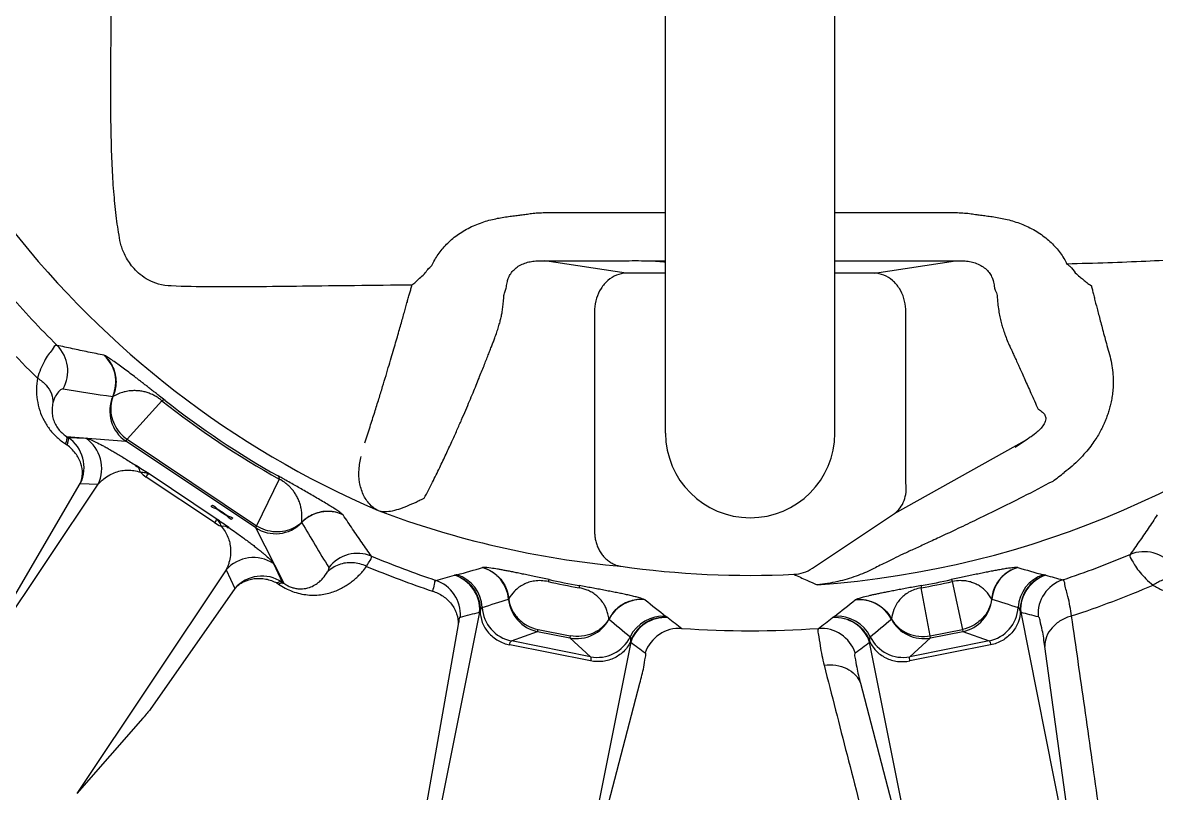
# Model space of a CAD drawing. Header units: millimetres. Extents: x 100 to 1590, y 100 to 694.
# Drawn here: x 1247.544 to 1248.379, y 536.614 to 537.182 of the extents above; entities that cross this region are included whole.
import ezdxf

# ---------------------------------------------------------------- set-up
doc = ezdxf.new("R2010")
doc.units = ezdxf.units.MM

msp = doc.modelspace()

# ---------------------------------------------------------------- linework, layer by layer
at = {"color": 9, "linetype": 'Continuous'}
for p, q in [((1248.01781, 536.87952), (1248.01781, 537.40499)), ((1248.1425, 536.87952), (1248.1425, 537.40499)), ((1247.92901, 537.04197), (1248.01781, 537.04197)), ((1248.1425, 537.04197), (1248.23131, 537.04197)), ((1247.98871, 536.99743), (1247.92901, 537.00648)), ((1247.92901, 537.00648), (1247.98615, 537.00648)), ((1248.0045, 537.00648), (1248.01781, 537.00648)), ((1248.1425, 537.00648), (1248.2313, 537.00648)), ((1248.17161, 536.99743), (1248.2313, 537.00648)), ((1248.01781, 536.99743), (1247.98871, 536.99743)), ((1248.17161, 536.99743), (1248.1425, 536.99743)), ((1247.96557, 536.97082), (1247.96557, 536.80784)), ((1248.19475, 536.84258), (1248.19475, 536.97082)), ((1247.61092, 536.90646), (1247.61079, 536.90651)), ((1247.6213, 536.87498), (1247.64684, 536.9034)), ((1247.57664, 536.87712), (1247.57778, 536.87637)), ((1247.57664, 536.87712), (1247.62041, 536.87365)), ((1247.57607, 536.87152), (1247.57718, 536.87079)), ((1247.57778, 536.87637), (1247.59082, 536.87577)), ((1247.62041, 536.87365), (1247.6213, 536.87498)), ((1247.71583, 536.80989), (1247.62041, 536.87365)), ((1247.6213, 536.87498), (1247.71672, 536.81122)), ((1248.18643, 536.82039), (1248.28429, 536.8751)), ((1248.28429, 536.8751), (1248.27527, 536.86897)), ((1247.68568, 536.81356), (1247.63534, 536.84719)), ((1247.68688, 536.81646), (1247.63756, 536.84942)), ((1247.73321, 536.8457), (1247.71672, 536.81122)), ((1247.49101, 536.67879), (1247.58689, 536.84239)), ((1247.49101, 536.67879), (1247.59993, 536.8418)), ((1247.58689, 536.84239), (1247.59993, 536.8418)), ((1247.83564, 536.82953), (1247.83628, 536.82985)), ((1248.12596, 536.77999), (1248.18643, 536.82039)), ((1247.71672, 536.81122), (1247.71583, 536.80989)), ((1247.74987, 536.81358), (1247.74978, 536.81368)), ((1247.71583, 536.80989), (1247.73677, 536.76886)), ((1247.69424, 536.77878), (1247.58423, 536.61413)), ((1247.69424, 536.77878), (1247.70064, 536.76512)), ((1247.72912, 536.78336), (1247.73552, 536.76971)), ((1247.73161, 536.76911), (1247.73282, 536.76828)), ((1247.73552, 536.76971), (1247.73677, 536.76886)), ((1247.86275, 536.77489), (1247.86243, 536.77482)), ((1247.86327, 536.77496), (1247.86275, 536.77489)), ((1248.12183, 536.77115), (1248.12198, 536.77108)), ((1248.22899, 536.7701), (1248.23639, 536.73495)), ((1248.29703, 536.77496), (1248.29666, 536.77501)), ((1248.29756, 536.77489), (1248.29703, 536.77496)), ((1248.29789, 536.77482), (1248.29756, 536.77489)), ((1247.70064, 536.76512), (1247.63822, 536.67594)), ((1248.21268, 536.73024), (1248.20606, 536.76554)), ((1247.90236, 536.75723), (1247.90225, 536.75722)), ((1248.25806, 536.75722), (1248.25795, 536.75723)), ((1247.83382, 536.51074), (1247.88095, 536.74766)), ((1247.88131, 536.74866), (1247.88095, 536.74766)), ((1248.01897, 536.74399), (1248.01865, 536.74417)), ((1248.01943, 536.74372), (1248.01897, 536.74399)), ((1248.01971, 536.74353), (1248.01943, 536.74372)), ((1248.14088, 536.74372), (1248.14061, 536.74353)), ((1248.14133, 536.74398), (1248.14088, 536.74372)), ((1248.27936, 536.74766), (1248.279, 536.74866)), ((1248.27936, 536.74766), (1248.32611, 536.51267)), ((1247.86509, 536.73845), (1247.83935, 536.59263)), ((1247.97618, 536.74251), (1247.97608, 536.74256)), ((1248.18423, 536.74256), (1248.18413, 536.74251)), ((1247.9043, 536.7264), (1247.92362, 536.73338)), ((1247.92362, 536.73338), (1247.92393, 536.73495)), ((1247.92362, 536.73338), (1247.94732, 536.72867)), ((1247.92393, 536.73495), (1247.94763, 536.73024)), ((1247.94763, 536.73024), (1247.94732, 536.72867)), ((1247.94732, 536.72867), (1247.96249, 536.71482)), ((1248.19782, 536.71482), (1248.21299, 536.72867)), ((1248.21268, 536.73024), (1248.23639, 536.73495)), ((1248.21299, 536.72867), (1248.21268, 536.73024)), ((1248.21299, 536.72867), (1248.2367, 536.73338)), ((1248.23639, 536.73495), (1248.2367, 536.73338)), ((1248.2367, 536.73338), (1248.25601, 536.7264)), ((1247.96248, 536.71169), (1247.90311, 536.7235)), ((1247.96249, 536.71482), (1247.9043, 536.7264)), ((1247.9922, 536.72553), (1247.94546, 536.49054)), ((1247.9922, 536.72553), (1247.99225, 536.72659)), ((1248.16806, 536.72659), (1248.16811, 536.72553)), ((1248.21485, 536.49054), (1248.16811, 536.72553)), ((1248.25601, 536.7264), (1248.19782, 536.71482)), ((1248.2572, 536.7235), (1248.19783, 536.71169)), ((1248.32611, 536.51267), (1248.29712, 536.72232)), ((1247.94546, 536.49054), (1247.99891, 536.69533)), ((1248.1614, 536.69533), (1248.21485, 536.49054)), ((1247.63298, 536.66957), (1247.58423, 536.61413))]:
    msp.add_line(p, q, dxfattribs=at)
for points in [[(1247.60458, 536.93681), (1247.60453, 536.93683), (1247.60449, 536.93685), (1247.60444, 536.93687), (1247.60441, 536.93688), (1247.60437, 536.93689), (1247.60434, 536.9369)], [(1247.64927, 536.90362), (1247.64909, 536.90371), (1247.64888, 536.90377), (1247.64865, 536.9038), (1247.6484, 536.9038), (1247.64812, 536.90378), (1247.64783, 536.90373), (1247.64752, 536.90365), (1247.64719, 536.90354), (1247.64684, 536.9034)], [(1247.73248, 536.84803), (1247.73263, 536.84789), (1247.73276, 536.84772), (1247.73288, 536.84752), (1247.73298, 536.84729), (1247.73306, 536.84703), (1247.73313, 536.84674), (1247.73317, 536.84642), (1247.7332, 536.84607), (1247.73321, 536.8457)], [(1247.78042, 536.81925), (1247.7804, 536.81927), (1247.78038, 536.8193), (1247.78035, 536.81933), (1247.78032, 536.81937), (1247.78028, 536.8194), (1247.78024, 536.81944)], [(1247.88334, 536.78053), (1247.8833, 536.78053), (1247.88326, 536.78053), (1247.88322, 536.78052), (1247.88319, 536.78052), (1247.88316, 536.78051), (1247.88313, 536.78051)], [(1248.27718, 536.78051), (1248.27716, 536.78051), (1248.27713, 536.78052), (1248.2771, 536.78052), (1248.27706, 536.78053), (1248.27702, 536.78053), (1248.27697, 536.78053)], [(1247.86428, 536.77513), (1247.86413, 536.77509), (1247.86397, 536.77506), (1247.8638, 536.77503), (1247.86363, 536.775), (1247.86327, 536.77496)], [(1247.93205, 536.77158), (1247.932, 536.77155), (1247.93194, 536.77148), (1247.93187, 536.77138), (1247.93179, 536.77125), (1247.93171, 536.77108), (1247.93162, 536.77089), (1247.93153, 536.77066), (1247.93143, 536.7704), (1247.93132, 536.7701)], [(1248.22826, 536.77158), (1248.22832, 536.77155), (1248.22838, 536.77148), (1248.22844, 536.77138), (1248.22852, 536.77125), (1248.2286, 536.77108), (1248.22869, 536.77089), (1248.22878, 536.77066), (1248.22889, 536.7704), (1248.22899, 536.7701)], [(1248.29666, 536.77501), (1248.29649, 536.77503), (1248.29633, 536.77506), (1248.29618, 536.77509), (1248.29603, 536.77513)], [(1247.95415, 536.76719), (1247.95418, 536.76714), (1247.95421, 536.76705), (1247.95424, 536.76693), (1247.95426, 536.76678), (1247.95427, 536.7666), (1247.95427, 536.76638), (1247.95427, 536.76613), (1247.95427, 536.76585), (1247.95425, 536.76554)], [(1248.20617, 536.76719), (1248.20613, 536.76714), (1248.2061, 536.76705), (1248.20608, 536.76693), (1248.20606, 536.76678), (1248.20605, 536.7666), (1248.20604, 536.76638), (1248.20604, 536.76613), (1248.20605, 536.76585), (1248.20606, 536.76554)], [(1248.00276, 536.75671), (1248.00274, 536.75673), (1248.00271, 536.75674), (1248.00268, 536.75676), (1248.00265, 536.75678), (1248.00261, 536.75679), (1248.00257, 536.75681)], [(1248.15774, 536.75681), (1248.1577, 536.75679), (1248.15767, 536.75678), (1248.15763, 536.75676), (1248.1576, 536.75674), (1248.15758, 536.75673), (1248.15756, 536.75671)], [(1248.01865, 536.74417), (1248.0185, 536.74426), (1248.01836, 536.74435), (1248.01823, 536.74444), (1248.01811, 536.74453)], [(1248.1422, 536.74453), (1248.14207, 536.74444), (1248.14194, 536.74434), (1248.1418, 536.74425), (1248.14164, 536.74416), (1248.14133, 536.74398)]]:
    msp.add_lwpolyline(points, dxfattribs=at)
for centre, radius, start, end in [((1248.08016, 537.45842), 0.69242, 274.08851, 66.68372), ((1248.08016, 537.45842), 0.69242, 189.59833, 246.68372), ((1248.08016, 537.45842), 0.72453, 221.02159, 225.21455), ((1248.08016, 537.45842), 0.75185, 220.85016, 225.73986), ((1247.55088, 536.92525), 0.02674, 330.41322, 45.09915), ((1247.58628, 536.91719), 0.02674, 336.46395, 47.50867), ((1248.03423, 539.83472), 2.95867, 261.05374, 261.77164), ((1247.63531, 536.89584), 0.02674, 156.48855, 236.12093), ((1248.06154, 537.43056), 0.67072, 231.80902, 240.69091), ((1248.04764, 537.40976), 0.64411, 231.7949, 240.7051), ((1248.08016, 536.87952), 0.06234, 180, 0), ((1247.56288, 536.85416), 0.02674, 333.88132, 56.13205), ((1247.57592, 536.85357), 0.02674, 333.88141, 56.13212), ((1248.08016, 537.45842), 1.07206, 278.69647, 326.29203), ((1245.41288, 533.40984), 4.09632, 57.10573, 57.26652), ((1248.08016, 537.45842), 1.0732, 278.20144, 325.91619), ((1247.65126, 536.87101), 0.02865, 225.29724, 236.25578), ((1246.38543, 539.36809), 3.16983, 307.22295, 307.41734), ((1247.76912, 536.79502), 0.02674, 64.99143, 136.03588), ((1248.04695, 537.46005), 0.68148, 249.30301, 264.78385), ((1247.70159, 536.83738), 0.02865, 236.24422, 247.20276), ((1245.35066, 533.43069), 4.11356, 55.23369, 55.39379), ((1247.73064, 536.83215), 0.02674, 236.37907, 316.01146), ((1250.21612, 538.27886), 2.86869, 210.71607, 211.48772), ((1247.71431, 536.7611), 0.02674, 56.36791, 138.61856), ((1247.79101, 536.76417), 0.02674, 67.49849, 142.37104), ((1248.08016, 537.45842), 0.72532, 247.3847, 251.38403), ((1248.08016, 537.45842), 0.72453, 288.52159, 292.71455), ((1248.3702, 536.7654), 0.02674, 37.91324, 112.59914), ((1248.08016, 537.45842), 0.73363, 247.35212, 251.40166), ((1247.5916, 537.76617), 1.02787, 285.38424, 286.47691), ((1247.87562, 536.75485), 0.02673, 5.08733, 73.68782), ((1248.08016, 537.45842), 0.68369, 261.99869, 272.70288), ((1248.11109, 536.80216), 0.02669, 272.79926, 303.84797), ((1248.28469, 536.75485), 0.02673, 106.3136, 174.91285), ((1248.56613, 537.75711), 1.01845, 253.51803, 254.62081), ((1247.72071, 536.74744), 0.02674, 56.36791, 138.61856), ((1247.58397, 537.76859), 1.03205, 284.85837, 285.65303), ((1247.84004, 536.74573), 0.02674, 356.36218, 71.27733), ((1247.85426, 536.74936), 0.02674, 356.36458, 72.22518), ((1247.85618, 536.74965), 0.02673, 3.16687, 72.36053), ((1248.07361, 537.42549), 0.67065, 257.75112, 259.74888), ((1248.06874, 537.40101), 0.6441, 257.74803, 259.75197), ((1248.33934, 537.25541), 0.53086, 244.69074, 245.81203), ((1248.33731, 537.25089), 0.52591, 245.83072, 246.72796), ((1248.08671, 537.42549), 0.67065, 280.25112, 282.24888), ((1248.09158, 537.40101), 0.6441, 280.24803, 282.25197), ((1248.30413, 536.74965), 0.02673, 107.63927, 176.83188), ((1248.30605, 536.74936), 0.02674, 107.77494, 183.63543), ((1248.31885, 536.74608), 0.02674, 108.6285, 183.63757), ((1248.57628, 537.76835), 1.0318, 254.34691, 255.06226), ((1248.08016, 537.45842), 0.75185, 288.35016, 293.23986), ((1247.22977, 538.86195), 2.20955, 287.19247, 287.71918), ((1247.92888, 536.7596), 0.02674, 185.10087, 258.63634), ((1247.99988, 536.73013), 0.02673, 83.8136, 152.41285), ((1248.64344, 537.5484), 1.01845, 231.01803, 232.12081), ((1247.51102, 537.55578), 1.02787, 307.88424, 308.97691), ((1248.16044, 536.73013), 0.02673, 27.58733, 96.18782), ((1248.23143, 536.7596), 0.02674, 281.36365, 354.89914), ((1248.92316, 538.83848), 2.18495, 252.27785, 252.81049), ((1247.60961, 537.78202), 1.06936, 283.9121, 284.69892), ((1247.90957, 536.75261), 0.02674, 183.18564, 258.63531), ((1248.01585, 536.71789), 0.02673, 85.13926, 154.33188), ((1248.01751, 536.71689), 0.02674, 85.27494, 161.13543), ((1248.65712, 537.5549), 1.0318, 231.84691, 232.56226), ((1247.5032, 537.5549), 1.0318, 307.43774, 308.15309), ((1248.14281, 536.71689), 0.02674, 18.86459, 94.72516), ((1248.14447, 536.71789), 0.02673, 25.66687, 94.86053), ((1248.25074, 536.75261), 0.02674, 281.36467, 356.81438), ((1248.55063, 537.78174), 1.06907, 255.30102, 256.0094), ((1247.95249, 536.7549), 0.02674, 258.86365, 332.39914), ((1249.38712, 538.41082), 2.18495, 229.77785, 230.31049), ((1248.02808, 536.70896), 0.02674, 86.1285, 161.13757), ((1248.08016, 537.45842), 0.72453, 266.02159, 273.97841), ((1248.13223, 536.70896), 0.02674, 18.8641, 93.8722), ((1246.7574, 538.42968), 2.20955, 309.69247, 310.21918), ((1248.20783, 536.7549), 0.02674, 207.60086, 281.13635), ((1247.96765, 536.74106), 0.02674, 258.86467, 334.31438), ((1248.19266, 536.74106), 0.02674, 205.68562, 281.13533), ((1248.63855, 537.57709), 1.06907, 232.80102, 233.5094), ((1247.52177, 537.57709), 1.06907, 306.4906, 307.19898)]:
    msp.add_arc(centre, radius, start, end, dxfattribs=at)
for points, start_tangent, end_tangent in [([(1247.61607, 537.02141), (1247.61359, 537.03766), (1247.61174, 537.0552), (1247.61048, 537.07425), (1247.60973, 537.09501), (1247.60938, 537.11766), (1247.60935, 537.14239), (1247.60951, 537.16914), (1247.60978, 537.19794), (1247.61011, 537.22901), (1247.61044, 537.26259), (1247.61074, 537.29877)], (-0.176395, 0.984319), (0.007643, 0.999971)), ([(1247.84576, 537.00299), (1247.84784, 537.00709), (1247.85034, 537.01108), (1247.85325, 537.01495), (1247.85656, 537.01864), (1247.86027, 537.02212), (1247.86437, 537.02536), (1247.86885, 537.02833), (1247.87374, 537.03102), (1247.87891, 537.03334), (1247.88405, 537.0352), (1247.88908, 537.03666), (1247.89401, 537.03778), (1247.89882, 537.03865), (1247.90337, 537.0393), (1247.90759, 537.03982), (1247.91138, 537.04029), (1247.91508, 537.04079), (1247.91914, 537.04137), (1247.92377, 537.0418), (1247.92901, 537.04197)], (0.414151, 0.910208), (0.999999, 0.001694)), ([(1248.23131, 537.04197), (1248.23683, 537.04178), (1248.2417, 537.04131), (1248.24595, 537.04068), (1248.24986, 537.04016), (1248.25393, 537.03964), (1248.25843, 537.03902), (1248.26322, 537.03824), (1248.26821, 537.0372), (1248.27328, 537.03587), (1248.27842, 537.03417), (1248.28362, 537.03203), (1248.28872, 537.02945), (1248.29346, 537.02654), (1248.29779, 537.02334), (1248.30173, 537.01988), (1248.30527, 537.01619), (1248.3084, 537.0123), (1248.31112, 537.00826), (1248.31342, 537.00408)], (0.999998, -0.002109), (0.443354, -0.896347)), ([(1247.65385, 536.98792), (1247.64442, 536.98929), (1247.63687, 536.99239), (1247.63097, 536.99639), (1247.62644, 537.00072), (1247.62299, 537.00512), (1247.62037, 537.00944), (1247.61843, 537.01362), (1247.61703, 537.0176), (1247.61607, 537.02141)], (-0.999948, 0.010161), (-0.199311, 0.979936)), ([(1248.5119, 537.02034), (1248.4968, 537.01752), (1248.4804, 537.01497), (1248.46246, 537.01268), (1248.44277, 537.01065), (1248.42111, 537.00887), (1248.39734, 537.00734), (1248.3715, 537.00605), (1248.34358, 537.00497), (1248.31342, 537.00408)], (-0.980033, -0.198836), (-0.999668, -0.025754)), ([(1247.84022, 536.99684), (1247.84267, 537.00008), (1247.84576, 537.003)], (0.673081, 0.739569), (0.72624, 0.687441)), ([(1247.90064, 536.98719), (1247.90135, 536.99121), (1247.9023, 536.99405), (1247.90387, 536.99698), (1247.90628, 536.99992), (1247.90942, 537.00243), (1247.91315, 537.00436), (1247.91715, 537.00562), (1247.92109, 537.00626), (1247.92602, 537.00652), (1247.92901, 537.00648)], (0.104256, 0.99455), (0.999285, -0.037816)), ([(1247.98615, 537.00648), (1247.9957, 537.00662), (1248.0045, 537.00648)], (0.999635, 0.027004), (0.99966, -0.026064)), ([(1248.0045, 537.00648), (1248.01238, 537.00616), (1248.01781, 537.00571)], (0.99966, -0.026064), (1, 0.000137)), ([(1248.2313, 537.00648), (1248.23446, 537.00652), (1248.23722, 537.00642), (1248.24171, 537.00592), (1248.24587, 537.00487), (1248.2499, 537.00309), (1248.25335, 537.00071), (1248.25609, 536.9978), (1248.25794, 536.99479), (1248.25908, 536.99185), (1248.25991, 536.98764)], (0.999286, 0.037775), (0.109597, -0.993976)), ([(1248.31342, 537.00408), (1248.31558, 537.00242), (1248.31957, 536.99762)], (0.88404, -0.467411), (0.583967, -0.811778)), ([(1247.83111, 536.98864), (1247.83378, 536.99085), (1247.83661, 536.99358), (1247.84022, 536.99684)], (0.804875, 0.593444), (0.678146, 0.734927)), ([(1247.98871, 536.99743), (1247.98175, 536.99585), (1247.97543, 536.99196), (1247.97034, 536.98611), (1247.96695, 536.97885), (1247.96557, 536.97082)], (-0.998746, -0.050065), (-0.037859, -0.999283)), ([(1248.19475, 536.97082), (1248.19336, 536.97883), (1248.18998, 536.9861), (1248.18489, 536.99196), (1248.17857, 536.99585), (1248.17161, 536.99743)], (-0.037857, 0.999283), (-0.998746, 0.050065)), ([(1248.31957, 536.99762), (1248.32278, 536.99478), (1248.32553, 536.99256), (1248.32798, 536.99051), (1248.33137, 536.98815)], (0.712746, -0.701422), (0.853737, -0.520705)), ([(1247.83111, 536.98864), (1247.78885, 536.98816), (1247.75038, 536.98769), (1247.71533, 536.98732), (1247.68335, 536.98727), (1247.65385, 536.98792)], (-0.999948, -0.010152), (-0.999097, 0.042486)), ([(1247.79639, 536.87248), (1247.80024, 536.88421), (1247.80367, 536.89494), (1247.80673, 536.90476), (1247.80949, 536.91378), (1247.81199, 536.92205), (1247.81425, 536.92966), (1247.81632, 536.93666), (1247.8182, 536.94312), (1247.81993, 536.94907), (1247.82151, 536.95456), (1247.82296, 536.95964), (1247.82429, 536.96432), (1247.82552, 536.96866), (1247.82665, 536.97266), (1247.82769, 536.97637), (1247.82865, 536.9798), (1247.82953, 536.98298), (1247.83035, 536.98592), (1247.83111, 536.98864)], (0.316401, 0.948626), (0.267389, 0.963589)), ([(1247.89884, 536.98093), (1247.89983, 536.98419), (1247.90064, 536.98719)], (0.170591, 0.985342), (0.105163, 0.994455)), ([(1248.25991, 536.98764), (1248.26064, 536.98495), (1248.26191, 536.98099)], (0.020424, -0.999791), (0.116858, -0.993149)), ([(1248.33137, 536.98815), (1248.33211, 536.9851), (1248.33292, 536.98181), (1248.33381, 536.97826), (1248.33478, 536.97443), (1248.33585, 536.97029), (1248.33701, 536.96583), (1248.33829, 536.961), (1248.33968, 536.95578), (1248.34121, 536.95015), (1248.34289, 536.94405), (1248.34474, 536.93746)], (0.236275, -0.971686), (0.27108, -0.962557)), ([(1247.89208, 536.94967), (1247.89361, 536.95394), (1247.89488, 536.9579), (1247.89594, 536.96157), (1247.89677, 536.96492), (1247.89741, 536.96824), (1247.89796, 536.97197), (1247.89844, 536.97628), (1247.89884, 536.98093)], (0.352452, 0.93583), (0.079087, 0.996868)), ([(1248.26191, 536.98099), (1248.26245, 536.97514), (1248.26316, 536.96989), (1248.26401, 536.96519), (1248.26494, 536.96109), (1248.26601, 536.95729), (1248.26736, 536.9533), (1248.269, 536.94898), (1248.27098, 536.94435)], (0.072447, -0.997372), (0.425447, -0.904984)), ([(1247.56976, 536.94419), (1247.56604, 536.94098), (1247.56329, 536.93727), (1247.56039, 536.93243), (1247.55767, 536.92662), (1247.55543, 536.91997)], (-0.991276, 0.131805), (-0.263016, -0.964791)), ([(1247.60434, 536.9369), (1247.59256, 536.93927), (1247.58104, 536.9417), (1247.56976, 536.94419)], (-0.981431, 0.191817), (-0.975661, 0.219283)), ([(1247.84015, 536.83153), (1247.8462, 536.84334), (1247.85152, 536.85417), (1247.85625, 536.86412), (1247.86046, 536.87326), (1247.86424, 536.88167), (1247.86765, 536.88941), (1247.87072, 536.89655), (1247.87351, 536.90313), (1247.87605, 536.9092), (1247.87835, 536.91481), (1247.88046, 536.92), (1247.88239, 536.92479), (1247.88415, 536.92922), (1247.88577, 536.93332), (1247.88725, 536.93711), (1247.88861, 536.94062), (1247.88987, 536.94387), (1247.89102, 536.94688), (1247.89208, 536.94967)], (0.464094, 0.885786), (0.355128, 0.934818)), ([(1248.27098, 536.94435), (1248.27227, 536.94153), (1248.27365, 536.93848), (1248.27515, 536.93518), (1248.27676, 536.93162), (1248.2785, 536.92777), (1248.28037, 536.9236), (1248.28239, 536.9191), (1248.28457, 536.91423), (1248.28692, 536.90896), (1248.28946, 536.90325), (1248.29221, 536.89706)], (0.414833, -0.909898), (0.404867, -0.914375)), ([(1247.64927, 536.90362), (1247.64519, 536.90683), (1247.64288, 536.90864), (1247.64046, 536.91053), (1247.63803, 536.91243), (1247.63564, 536.91429), (1247.63333, 536.91609), (1247.6311, 536.91781), (1247.62892, 536.9195), (1247.62676, 536.92115), (1247.62253, 536.92437), (1247.61846, 536.92743), (1247.61457, 536.93028), (1247.6109, 536.93287), (1247.60752, 536.9351), (1247.60458, 536.93681)], (-0.785818, 0.618458), (-0.889162, 0.457592)), ([(1247.60458, 536.93681), (1247.61093, 536.92792), (1247.61317, 536.9172), (1247.61092, 536.90646)], (0.736745, -0.676171), (-0.400602, -0.916252)), ([(1248.34474, 536.93746), (1248.34628, 536.93081), (1248.34718, 536.92428), (1248.34749, 536.91829), (1248.34734, 536.91287), (1248.34687, 536.90803), (1248.34617, 536.90369), (1248.3453, 536.89974), (1248.34429, 536.89605), (1248.34314, 536.89253), (1248.34183, 536.88909), (1248.34033, 536.88564), (1248.33858, 536.88209), (1248.33652, 536.87837), (1248.33401, 536.87435), (1248.3309, 536.86995), (1248.32707, 536.86518), (1248.32249, 536.86021), (1248.31725, 536.85526), (1248.31147, 536.85051)], (0.27107, -0.96256), (-0.794354, -0.607455)), ([(1247.55543, 536.91997), (1247.55463, 536.91193), (1247.55514, 536.90397), (1247.55698, 536.89618), (1247.56016, 536.88878), (1247.56455, 536.88206), (1247.56984, 536.87636), (1247.57607, 536.87152)], (-0.178868, -0.983873), (0.836155, -0.548493)), ([(1247.55543, 536.91997), (1247.56166, 536.9148), (1247.56556, 536.9085), (1247.5667, 536.90174)], (0.853396, -0.521263), (-0.045096, -0.998983)), ([(1247.57414, 536.91205), (1247.57174, 536.91082), (1247.56888, 536.90721), (1247.56764, 536.90468), (1247.5667, 536.90174)], (-0.987807, 0.155683), (-0.233876, -0.972266)), ([(1247.64684, 536.9034), (1247.64474, 536.90509), (1247.6421, 536.90681), (1247.63917, 536.90828), (1247.63617, 536.90939), (1247.63309, 536.91019), (1247.62983, 536.91068), (1247.62641, 536.91082), (1247.62283, 536.91057), (1247.61907, 536.90984), (1247.61509, 536.90852), (1247.61092, 536.90646)], (-0.746613, 0.665258), (-0.86185, -0.507164)), ([(1247.61092, 536.90646), (1247.60935, 536.89972), (1247.60969, 536.89269), (1247.61193, 536.8859), (1247.6159, 536.87985), (1247.6213, 536.87498)], (-0.362816, -0.931861), (0.821995, -0.569494)), ([(1247.5667, 536.90174), (1247.56608, 536.89769), (1247.56617, 536.89367), (1247.56698, 536.88973), (1247.56851, 536.88597), (1247.57071, 536.88254), (1247.57341, 536.87962), (1247.57664, 536.87712)], (-0.233924, -0.972255), (0.837961, -0.54573)), ([(1248.29221, 536.89706), (1248.2955, 536.89493), (1248.29719, 536.89279), (1248.29777, 536.88996), (1248.29668, 536.88646), (1248.2944, 536.88326), (1248.29148, 536.88038), (1248.28702, 536.87691), (1248.28429, 536.8751)], (0.898495, -0.438985), (-0.845414, -0.534111)), ([(1247.57607, 536.87152), (1247.57685, 536.87416), (1247.57664, 536.87712)], (0.335871, 0.941908), (-0.731114, 0.682255)), ([(1247.57718, 536.87079), (1247.57796, 536.87342), (1247.57778, 536.87637)], (0.338894, 0.940825), (-0.729406, 0.684081)), ([(1247.58689, 536.84239), (1247.58849, 536.84957), (1247.58726, 536.85725), (1247.58334, 536.8646), (1247.57718, 536.87079)], (0.407208, 0.913335), (-0.796585, 0.604527)), ([(1247.59082, 536.87577), (1247.59342, 536.8751), (1247.59723, 536.87347), (1247.60197, 536.87109), (1247.60456, 536.8697), (1247.60727, 536.86819), (1247.61012, 536.86655), (1247.61316, 536.86477), (1247.61646, 536.86279), (1247.62003, 536.86061), (1247.62381, 536.85824), (1247.62789, 536.85565)], (0.998956, -0.045686), (0.841168, -0.540775)), ([(1247.80609, 536.82255), (1247.8, 536.82716), (1247.79522, 536.83439), (1247.79258, 536.84324), (1247.79215, 536.85285), (1247.7938, 536.86241)], (-0.892715, 0.450623), (0.266808, 0.96375)), ([(1247.59993, 536.8418), (1247.60201, 536.84397), (1247.60413, 536.84581), (1247.60854, 536.84874), (1247.61304, 536.85073), (1247.61742, 536.85187), (1247.62178, 536.85228), (1247.62637, 536.85193), (1247.6311, 536.85065)], (0.65783, 0.753167), (0.934529, -0.355886)), ([(1247.6311, 536.85065), (1247.62926, 536.85434), (1247.62781, 536.85489)], (-0.270029, 0.962852), (-0.993546, 0.113428)), ([(1247.6311, 536.85065), (1247.63469, 536.85046), (1247.63756, 536.84942)], (0.998365, 0.057156), (0.86954, -0.493863)), ([(1247.63534, 536.84719), (1247.63756, 536.84942)], (0.555452, 0.831549), (0.974078, -0.226213)), ([(1247.78024, 536.81944), (1247.77722, 536.82173), (1247.77444, 536.8236), (1247.77113, 536.82571), (1247.76735, 536.82802), (1247.76325, 536.83046), (1247.75906, 536.83291), (1247.75484, 536.83535), (1247.7506, 536.83778), (1247.74653, 536.84009), (1247.74258, 536.84233), (1247.73822, 536.8448), (1247.73552, 536.84632), (1247.73248, 536.84803)], (-0.763037, 0.646355), (-0.872062, 0.489395)), ([(1247.74978, 536.81368), (1247.75007, 536.81706), (1247.75, 536.8205), (1247.74955, 536.82391), (1247.74874, 536.82722), (1247.74759, 536.83036), (1247.74619, 536.83324), (1247.74462, 536.83577), (1247.74289, 536.83805), (1247.74109, 536.84003), (1247.73833, 536.84249), (1247.73321, 536.8457)], (0.138755, 0.990327), (-0.900378, 0.435109)), ([(1248.30292, 536.84399), (1248.28093, 536.83258), (1248.26187, 536.82303), (1248.24544, 536.81502), (1248.23135, 536.8083), (1248.21931, 536.80265), (1248.20901, 536.79788), (1248.20017, 536.79381), (1248.19258, 536.79033)], (-0.883845, -0.46778), (-0.909425, -0.415868)), ([(1248.18643, 536.82039), (1248.19059, 536.82449), (1248.19347, 536.82979), (1248.19489, 536.83596), (1248.19475, 536.84258)], (0.811842, 0.583877), (-0.138404, 0.990376)), ([(1247.68353, 536.82602), (1247.68715, 536.82422), (1247.69135, 536.82145)], (0.622608, 0.782534), (0.83147, -0.55557)), ([(1247.80609, 536.82255), (1247.81104, 536.82181), (1247.81683, 536.82238), (1247.823, 536.82409), (1247.82934, 536.8266), (1247.83564, 536.82953)], (0.957711, -0.287731), (0.89852, 0.438933)), ([(1247.83628, 536.82985), (1247.84015, 536.83153)], (0.89573, 0.444598), (0.933101, 0.359615)), ([(1247.691, 536.82088), (1247.68683, 536.8237), (1247.68353, 536.82602)], (-0.83147, 0.55557), (0.622608, 0.782534)), ([(1247.69882, 536.81631), (1247.69519, 536.81811), (1247.691, 536.82088)], (-0.622608, -0.782534), (-0.83147, 0.55557)), ([(1247.69135, 536.82145), (1247.69551, 536.81863), (1247.69882, 536.81631)], (0.83147, -0.55557), (-0.622608, -0.782534)), ([(1247.78024, 536.81944), (1247.7696, 536.8219), (1247.75884, 536.81987), (1247.74978, 536.81368)], (-0.90664, 0.421906), (-0.693203, -0.720742)), ([(1247.80124, 536.78888), (1247.79435, 536.79873), (1247.7874, 536.80885), (1247.78042, 536.81925)], (-0.576788, 0.816894), (-0.552793, 0.833319)), ([(1248.37989, 536.81925), (1248.3732, 536.80928), (1248.36654, 536.79956), (1248.35993, 536.79009)], (-0.552793, -0.833319), (-0.57596, -0.817478)), ([(1247.68688, 536.81646), (1247.68568, 536.81356)], (0.582053, -0.813151), (-0.555689, -0.83139)), ([(1247.68688, 536.81646), (1247.68894, 536.81421), (1247.69049, 536.81097)], (0.78906, -0.614316), (0.329232, -0.944249)), ([(1247.69049, 536.81097), (1247.69461, 536.81068), (1247.69567, 536.80955)], (0.992924, 0.118753), (0.48507, -0.874475)), ([(1247.69049, 536.81097), (1247.6935, 536.80707), (1247.69557, 536.80297), (1247.69688, 536.79871), (1247.69749, 536.79419), (1247.69735, 536.7893), (1247.69633, 536.78415), (1247.69544, 536.7815), (1247.69424, 536.77878)], (0.685986, -0.727615), (-0.444085, -0.895985)), ([(1247.74978, 536.81368), (1247.74415, 536.80965), (1247.73753, 536.80728), (1247.7304, 536.80675), (1247.72328, 536.80809), (1247.71672, 536.81122)], (-0.722084, -0.691806), (-0.840708, 0.541489)), ([(1247.69634, 536.80992), (1247.7003, 536.80714), (1247.70395, 536.80453), (1247.70732, 536.80208), (1247.71042, 536.79979), (1247.71327, 536.79763), (1247.71591, 536.79559), (1247.71836, 536.79364), (1247.72064, 536.79178), (1247.72272, 536.79002), (1247.72622, 536.78683), (1247.72912, 536.78336)], (0.82148, -0.570238), (0.424564, -0.905398)), ([(1247.96557, 536.80784), (1247.96566, 536.80473), (1247.96609, 536.80148), (1247.96692, 536.7982), (1247.96814, 536.795), (1247.96974, 536.79198), (1247.9717, 536.78924), (1247.97395, 536.78685), (1247.97644, 536.78485), (1247.97915, 536.78326), (1247.98201, 536.7821), (1247.98499, 536.78139)], (-0.022311, -0.999751), (0.987764, -0.155958)), ([(1247.79766, 536.78137), (1247.79964, 536.78477), (1247.80124, 536.78888)], (0.530061, 0.84796), (-0.429301, 0.903161)), ([(1248.19258, 536.79033), (1248.18569, 536.78696), (1248.17974, 536.78403), (1248.1746, 536.78149), (1248.17019, 536.77929)], (-0.898034, -0.439926), (-0.893898, -0.448271)), ([(1248.35993, 536.79009), (1248.36147, 536.78543), (1248.36384, 536.78146), (1248.3672, 536.77693), (1248.37153, 536.7722), (1248.37682, 536.76758)], (-0.501117, -0.86538), (0.790699, -0.612205)), ([(1247.73282, 536.76828), (1247.73782, 536.76528), (1247.74308, 536.76295), (1247.74862, 536.76128), (1247.75426, 536.76036), (1247.75977, 536.76017), (1247.76501, 536.76064), (1247.76987, 536.76164), (1247.77425, 536.76305), (1247.7782, 536.76475), (1247.78176, 536.76667), (1247.78497, 536.76874), (1247.78784, 536.77092), (1247.79039, 536.77313), (1247.79263, 536.77534), (1247.79458, 536.77748), (1247.79766, 536.78137)], (0.824595, -0.565723), (0.586331, 0.810072)), ([(1247.73677, 536.76886), (1247.73937, 536.76728), (1247.74207, 536.76608), (1247.74491, 536.76525), (1247.74776, 536.76484), (1247.75053, 536.76483), (1247.75554, 536.76582), (1247.75962, 536.76768), (1247.76289, 536.77001), (1247.76547, 536.77254), (1247.76885, 536.77724)], (0.821549, -0.570138), (0.503337, 0.86409)), ([(1247.79766, 536.78137), (1247.78734, 536.78402), (1247.77718, 536.78256), (1247.76885, 536.77724)], (-0.905307, 0.424759), (-0.702299, -0.711882)), ([(1247.76885, 536.77724), (1247.76992, 536.77998), (1247.76965, 536.78028)], (0.503319, 0.864101), (-0.771303, 0.636468)), ([(1247.93205, 536.77158), (1247.9271, 536.77266), (1247.92232, 536.77368), (1247.91779, 536.77464), (1247.91358, 536.77552), (1247.9097, 536.77633), (1247.90611, 536.77705), (1247.90281, 536.7777), (1247.89972, 536.77829), (1247.89681, 536.77883), (1247.89407, 536.7793), (1247.8891, 536.78006), (1247.88334, 536.78053)], (-0.977372, 0.211527), (-0.999982, -0.005997)), ([(1247.88334, 536.78053), (1247.89268, 536.7756), (1247.89937, 536.7674), (1247.90236, 536.75723)], (0.959498, -0.281715), (0.087373, -0.996176)), ([(1248.17019, 536.77929), (1248.1582, 536.77416), (1248.14459, 536.77018), (1248.12952, 536.76777)], (-0.893925, -0.448216), (-0.995528, -0.094465)), ([(1248.27697, 536.78053), (1248.2728, 536.78025), (1248.26941, 536.7798), (1248.26579, 536.77923), (1248.26212, 536.77858), (1248.25847, 536.77789), (1248.2548, 536.77717), (1248.25093, 536.77639), (1248.24664, 536.7755), (1248.24216, 536.77456), (1248.23769, 536.77362), (1248.23316, 536.77264), (1248.22826, 536.77158)], (-0.999982, 0.005924), (-0.977235, -0.212161)), ([(1248.27697, 536.78053), (1248.26764, 536.7756), (1248.26095, 536.7674), (1248.25795, 536.75723)], (-0.959502, -0.2817), (-0.087376, -0.996175)), ([(1247.70064, 536.76512), (1247.70704, 536.76993), (1247.71492, 536.77233), (1247.72341, 536.77204), (1247.73161, 536.76911)], (0.67849, 0.73461), (0.881877, -0.47148)), ([(1247.73552, 536.76971), (1247.73161, 536.76911)], (-0.885467, 0.464701), (-0.889487, -0.456961)), ([(1247.73282, 536.76828), (1247.73572, 536.76911), (1247.7363, 536.76855)], (0.892123, 0.451792), (0.545025, -0.838419)), ([(1247.84862, 536.77105), (1247.84747, 536.76827), (1247.84618, 536.76311)], (-0.90799, -0.418992), (-0.220632, -0.975357)), ([(1247.86275, 536.77489), (1247.87039, 536.771), (1247.87641, 536.76488), (1247.88018, 536.75717), (1247.88131, 536.74866)], (0.952426, -0.30477), (-0.028541, -0.999593)), ([(1247.93132, 536.7701), (1247.92619, 536.7708), (1247.9214, 536.77057), (1247.91716, 536.76961), (1247.91338, 536.76807), (1247.90989, 536.76592), (1247.90663, 536.76306), (1247.90236, 536.75723)], (-0.973946, 0.226779), (-0.480094, -0.877217)), ([(1248.25795, 536.75723), (1248.25588, 536.76047), (1248.25364, 536.76311), (1248.2513, 536.76525), (1248.24899, 536.7669), (1248.24566, 536.76867), (1248.24241, 536.76984), (1248.23886, 536.77058), (1248.23517, 536.77083), (1248.22899, 536.7701)], (-0.480103, 0.877212), (-0.973717, -0.227763)), ([(1248.29756, 536.77489), (1248.28992, 536.771), (1248.28391, 536.76488), (1248.28014, 536.75717), (1248.279, 536.74866)], (-0.95243, -0.304758), (0.028518, -0.999593)), ([(1248.31686, 536.74481), (1248.31414, 536.75911), (1248.31192, 536.76808), (1248.31031, 536.77142)], (-0.172332, 0.985039), (-0.937727, 0.347373)), ([(1248.37682, 536.76758), (1248.38398, 536.77136), (1248.39129, 536.77255), (1248.39798, 536.77102)], (0.808165, 0.588956), (0.905682, -0.423958)), ([(1247.84618, 536.76311), (1247.85399, 536.75936), (1247.86014, 536.75357), (1247.86397, 536.74634), (1247.86509, 536.73845)], (0.956045, -0.293221), (-0.039817, -0.999207)), ([(1248.00257, 536.75681), (1247.99866, 536.75814), (1247.9954, 536.75901), (1247.99188, 536.75986), (1247.98826, 536.76066), (1247.98459, 536.76143), (1247.98082, 536.76219), (1247.97677, 536.76299), (1247.97241, 536.76382), (1247.96799, 536.76465), (1247.96354, 536.76547), (1247.95903, 536.7663), (1247.95415, 536.76719)], (-0.921596, 0.38815), (-0.984037, 0.177967)), ([(1247.97608, 536.74256), (1247.97542, 536.74631), (1247.97438, 536.74958), (1247.97306, 536.75242), (1247.97157, 536.75484), (1247.96916, 536.75778), (1247.96652, 536.76018), (1247.96345, 536.76227), (1247.96018, 536.76387), (1247.95425, 536.76554)], (-0.107862, 0.994166), (-0.986761, 0.162183)), ([(1248.20617, 536.76719), (1248.20137, 536.76632), (1248.19663, 536.76545), (1248.19205, 536.7646), (1248.18782, 536.7638), (1248.18389, 536.76305), (1248.18028, 536.76235), (1248.17696, 536.76168), (1248.17387, 536.76105), (1248.17096, 536.76042), (1248.16822, 536.75981), (1248.1633, 536.75859), (1248.15774, 536.75681)], (-0.983956, -0.17841), (-0.921568, -0.388218)), ([(1248.20606, 536.76554), (1248.20118, 536.76427), (1248.19682, 536.76224), (1248.19324, 536.75973), (1248.19033, 536.75687), (1248.1879, 536.75354), (1248.18596, 536.74964), (1248.18423, 536.74256)], (-0.986618, -0.163048), (-0.107852, -0.994167)), ([(1248.37682, 536.76758), (1248.38394, 536.76376), (1248.39149, 536.76119), (1248.39939, 536.75992), (1248.40745, 536.76002), (1248.41533, 536.76151), (1248.42262, 536.7642), (1248.42948, 536.76811)], (0.840531, -0.541764), (0.826724, 0.562608)), ([(1247.90236, 536.75723), (1247.90466, 536.74953), (1247.90937, 536.74284), (1247.91601, 536.73781), (1247.92393, 536.73495)], (0.124716, -0.992192), (0.980534, -0.196349)), ([(1248.00257, 536.75681), (1247.99206, 536.75583), (1247.98274, 536.75081), (1247.97608, 536.74256)], (-0.994267, 0.106929), (-0.461944, -0.886909)), ([(1248.15774, 536.75681), (1248.16825, 536.75583), (1248.17757, 536.75081), (1248.18423, 536.74256)], (0.994268, 0.106913), (0.461942, -0.88691)), ([(1248.25795, 536.75723), (1248.25565, 536.74954), (1248.25095, 536.74284), (1248.2443, 536.73781), (1248.23639, 536.73495)], (-0.124716, -0.992192), (-0.980534, -0.196349)), ([(1247.86672, 536.74403), (1247.86561, 536.7411), (1247.86509, 536.73845)], (-0.970665, -0.240437), (-0.173603, -0.984816)), ([(1247.88131, 536.74866), (1247.88288, 536.7401), (1247.88745, 536.7325), (1247.89447, 536.72673), (1247.90311, 536.7235)], (-0.00398, -0.999992), (0.980785, -0.19509)), ([(1247.88288, 536.75113), (1247.88131, 536.74866)], (-0.95493, -0.29683), (-0.3527, -0.935736)), ([(1248.01943, 536.74373), (1248.01089, 536.74305), (1248.00299, 536.7397), (1247.99656, 536.73402), (1247.99225, 536.72659)], (-0.996556, 0.082919), (-0.35618, -0.934417)), ([(1248.14088, 536.74372), (1248.14943, 536.74305), (1248.15733, 536.7397), (1248.16376, 536.73402), (1248.16806, 536.72659)], (0.996557, 0.082907), (0.356159, -0.934425)), ([(1248.279, 536.74866), (1248.27744, 536.74011), (1248.27287, 536.7325), (1248.26584, 536.72673), (1248.2572, 536.7235)], (0.00398, -0.999992), (-0.980785, -0.19509)), ([(1248.279, 536.74866), (1248.27744, 536.75113)], (-0.352701, 0.935736), (-0.955018, 0.296549)), ([(1248.29712, 536.72232), (1248.29526, 536.73422), (1248.29359, 536.74167), (1248.29217, 536.74439)], (-0.136727, 0.990609), (-0.969415, 0.245425)), ([(1248.31686, 536.74481), (1248.30883, 536.74144), (1248.30244, 536.73615), (1248.29839, 536.72954), (1248.29712, 536.72232)], (-0.966543, -0.256504), (0.027295, -0.999627)), ([(1248.34666, 536.53541), (1248.3364, 536.60773), (1248.32647, 536.67751), (1248.31686, 536.74481)], (-0.140294, 0.99011), (-0.141717, 0.989907)), ([(1247.97608, 536.74256), (1247.97102, 536.73634), (1247.96411, 536.73195), (1247.95604, 536.72985), (1247.94763, 536.73024)], (-0.494919, -0.868939), (-0.981035, 0.193831)), ([(1248.13043, 536.73564), (1248.13022, 536.73193), (1248.13161, 536.7228), (1248.13456, 536.70855)], (-0.733412, -0.679784), (0.217744, -0.976006)), ([(1248.18423, 536.74256), (1248.1893, 536.73634), (1248.19621, 536.73195), (1248.20427, 536.72985), (1248.21268, 536.73024)], (0.494919, -0.868939), (0.981035, 0.193831)), ([(1247.99225, 536.72659), (1247.99175, 536.72947)], (0.032237, 0.99948), (-0.768837, 0.639445)), ([(1248.16856, 536.72947), (1248.16806, 536.72659)], (-0.768649, -0.639671), (0.032238, -0.99948)), ([(1247.90311, 536.7235), (1247.9043, 536.7264)], (0.19495, 0.980813), (0.986562, 0.163389)), ([(1247.99225, 536.72659), (1247.98754, 536.71929), (1247.9804, 536.71401), (1247.9717, 536.71137), (1247.96248, 536.71169)], (-0.379003, -0.925395), (-0.980785, 0.19509)), ([(1248.16806, 536.72659), (1248.17278, 536.71929), (1248.17992, 536.71401), (1248.18861, 536.71137), (1248.19783, 536.71169)], (0.379003, -0.925395), (0.980785, 0.19509)), ([(1248.25601, 536.7264), (1248.2572, 536.7235)], (0.986562, -0.16339), (0.19495, -0.980813)), ([(1247.96249, 536.71482), (1247.96248, 536.71169)], (0.848938, -0.528493), (-0.19523, -0.980757)), ([(1247.99891, 536.69533), (1248.00175, 536.70703), (1248.00305, 536.71455), (1248.00278, 536.71761)], (0.252771, 0.967526), (-0.801705, 0.59772)), ([(1248.15753, 536.71761), (1248.15726, 536.71455), (1248.15857, 536.70703), (1248.1614, 536.69533)], (-0.801701, -0.597725), (0.252771, -0.967526)), ([(1248.19783, 536.71169), (1248.19782, 536.71482)], (-0.19523, 0.980757), (0.848938, 0.528493)), ([(1248.13456, 536.70855), (1248.14327, 536.7085), (1248.1512, 536.70607), (1248.15747, 536.70151), (1248.1614, 536.69533)], (0.99113, 0.132895), (0.357296, -0.933991)), ([(1248.13456, 536.70855), (1248.15151, 536.6424), (1248.16902, 536.5742), (1248.18716, 536.50368)], (0.247892, -0.968788), (0.249284, -0.96843)), ([(1247.63822, 536.67594), (1247.63617, 536.6733), (1247.63298, 536.66957)], (-0.573179, -0.81943), (-0.66035, -0.750958))]:
    msp.add_spline(points, degree=3, dxfattribs=dict(at, start_tangent=start_tangent, end_tangent=end_tangent))

doc.saveas('drawing.dxf')
